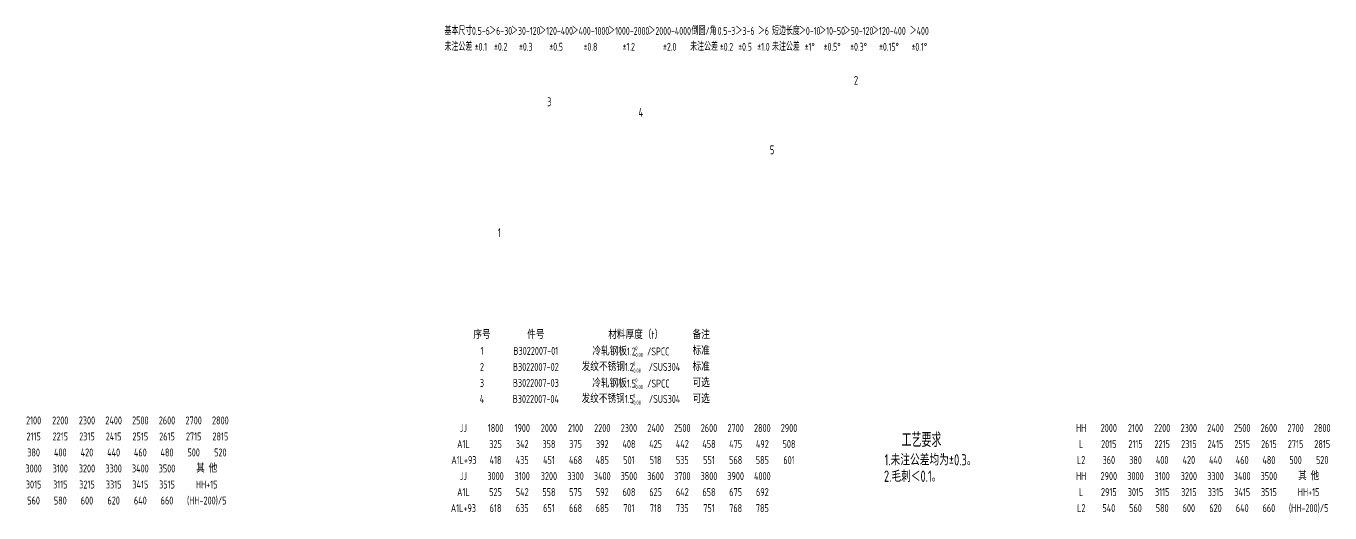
# Model space of a CAD drawing. Header units: inches. Extents: x 14216 to 120088, y -28810 to 23559.
# Drawn here: x 67193 to 71591, y 18060 to 19702 of the extents above; entities that cross this region are included whole.
import ezdxf
from ezdxf.enums import TextEntityAlignment as Align

# ---------------------------------------------------------------- set-up
doc = ezdxf.new("R2010")
doc.units = ezdxf.units.IN
doc.header["$LTSCALE"] = 0.3
doc.header["$MEASUREMENT"] = 0
doc.layers.add('2', color=2, linetype='Continuous')
doc.layers.add('2细实线', color=2, linetype='Continuous')
doc.layers.add('粗实线', color=7, linetype='Continuous', lineweight=30)
doc.styles.add('HZ', font='isocp2.shx', dxfattribs={"width": 0.7, "bigfont": 'hztxt.shx'})

msp = doc.modelspace()

# ---------------------------------------------------------------- texts
at = {"layer": '2', "color": 4, "style": 'HZ', "width": 0.7}
for s, p in [('2', (69985.8, 19504.2)), ('3', (68950.6, 19431.6)), ('4', (69259.1, 19396.2)), ('5', (69702.3, 19269.5)), ('1', (68784.4, 18990))]:
    msp.add_text(s, height=30, dxfattribs=at).set_placement(p)
at = {"layer": '2', "style": 'HZ', "width": 0.8}
for s, p in [('序号', (68730.9, 18660.7)), ('件号', (68912.6, 18660.7)), ('材料厚度（t）', (69249.5, 18660.7)), ('备注', (69470.5, 18660.7)), ('1', (68730.9, 18606.7)), ('B3022007-01', (68912.6, 18606.7)), ('冷轧钢板1.2   /SPCC', (69233.3, 18604.7)), ('标准', (69470.5, 18606.7)), ('2', (68730.9, 18552.7)), ('B3022007-02', (68912.6, 18552.7)), ('发纹不锈钢1.2    /SUS304 ', (69239.8, 18552.7)), ('标准', (69470.5, 18552.7)), ('3', (68730.9, 18498.7)), ('B3022007-03', (68912.6, 18498.7)), ('冷轧钢板1.5   /SPCC', (69233.3, 18496.7)), ('可选', (69470.5, 18498.7)), ('4', (68730.9, 18444.7)), ('B3022007-04', (68912.6, 18444.7)), ('发纹不锈钢1.5    /SUS304 ', (69239.8, 18444.7)), ('可选', (69470.5, 18444.7))]:
    msp.add_text(s, height=27, dxfattribs=at).set_placement(p, align=Align.MIDDLE_CENTER)
at = {"layer": '2', "color": 6, "style": 'HZ', "width": 0.75}
for s, p in [('1.未注公差均为±0.3。', (70089, 18220.5)), ('2.毛刺＜0.1。', (70086.9, 18165.1))]:
    msp.add_text(s, height=38, dxfattribs=at).set_placement(p)
at = {"layer": '2', "char_height": 13.73, "attachment_point": 1, "style": 'HZ'}
for insert in [(69241.4, 18622.6), (69234.2, 18570.1), (69241.4, 18514.6), (69234.2, 18462.1)]:
    msp.add_mtext(' 0\\P-0.08', dxfattribs=dict(at, insert=insert))
at = {"layer": '2细实线', "linetype": 'ByBlock', "style": 'HZ', "width": 0.65}
for s, p in [('基本尺寸', (68651.4, 19685.5)), ('0.5-6', (68727.2, 19685.5)), ('＞6-30', (68794, 19685.5)), ('＞30-120', (68878.6, 19685.5)), ('＞120-400', (68981.1, 19685.5)), ('＞400-1000', (69096.9, 19685.5)), ('＞1000-2000', (69226.1, 19685.5)), ('＞2000-4000', (69364.2, 19685.5)), ('倒圆/角', (69480.1, 19685.5)), ('0.5-3', (69555.8, 19685.5)), ('＞3-6', (69618.2, 19685.5)), ('＞6', (69680.5, 19685.5)), ('短边长度', (69756.3, 19685.5)), ('＞0-10', (69836.5, 19685.5)), ('＞10-50', (69912.2, 19685.5)), ('＞50-120', (70001.3, 19685.5)), ('＞120-400', (70103.8, 19685.5)), ('＞400', (70206.2, 19685.5)), ('未注公差', (68651.4, 19632)), ('%%p0.1', (68727.2, 19632)), ('%%p0.2', (68794, 19632)), ('%%p0.3', (68878.6, 19632)), ('%%p0.5', (68981.1, 19632)), ('%%p0.8', (69096.9, 19632)), ('%%p1.2', (69226.1, 19632)), ('%%p2.0', (69364.2, 19632)), ('未注公差', (69480.1, 19632)), ('%%p0.2', (69555.8, 19632)), ('%%p0.5', (69618.2, 19632)), ('%%p1.0', (69680.5, 19632)), ('未注公差', (69756.3, 19632)), ('%%p1%%d', (69836.5, 19632)), ('%%p0.5%%d', (69912.2, 19632)), ('%%p0.3%%d', (70001.3, 19632)), ('%%p0.15%%d', (70103.8, 19632)), ('%%p0.1%%d', (70206.2, 19632))]:
    msp.add_text(s, height=26.73, dxfattribs=at).set_placement(p, align=Align.MIDDLE_CENTER)
at = {"layer": '2细实线', "style": 'HZ', "width": 0.8}
for s, p in [('2100', (67218.3, 18372.2)), ('2200', (67308.3, 18372.2)), ('2300', (67398.3, 18372.2)), ('2400', (67488.3, 18372.2)), ('2500', (67578.3, 18372.2)), ('2600', (67668.3, 18372.2)), ('2700', (67758.3, 18372.2)), ('2800', (67848.3, 18372.2)), ('JJ', (68668.3, 18346.6)), ('1800', (68776.7, 18346.6)), ('1900', (68866.7, 18346.6)), ('2000', (68956.7, 18346.6)), ('2100', (69046.7, 18346.6)), ('2200', (69136.7, 18346.6)), ('2300', (69226.7, 18346.6)), ('2400', (69316.7, 18346.6)), ('2500', (69406.7, 18346.6)), ('2600', (69496.7, 18346.6)), ('2700', (69586.7, 18346.6)), ('2800', (69676.7, 18346.6)), ('2900', (69766.7, 18346.6)), ('HH', (70752.2, 18346.6)), ('2000', (70845.6, 18346.6)), ('2100', (70935.6, 18346.6)), ('2200', (71025.6, 18346.6)), ('2300', (71115.6, 18346.6)), ('2400', (71205.6, 18346.6)), ('2500', (71295.6, 18346.6)), ('2600', (71385.6, 18346.6)), ('2700', (71475.6, 18346.6)), ('2800', (71565.6, 18346.6)), ('2115', (67218.3, 18318.2)), ('2215', (67308.3, 18318.2)), ('2315', (67398.3, 18318.2)), ('2415', (67488.3, 18318.2)), ('2515', (67578.3, 18318.2)), ('2615', (67668.3, 18318.2)), ('2715', (67758.3, 18318.2)), ('2815', (67848.3, 18318.2)), ('A1L', (68668.3, 18292.6)), ('325', (68776.7, 18292.6)), ('342', (68866.7, 18292.6)), ('358', (68956.7, 18292.6)), ('375', (69046.7, 18292.6)), ('392', (69136.7, 18292.6)), ('408', (69226.7, 18292.6)), ('425', (69316.7, 18292.6)), ('442', (69406.7, 18292.6)), ('458', (69496.7, 18292.6)), ('475', (69586.7, 18292.6)), ('492', (69676.7, 18292.6)), ('508', (69766.7, 18292.6)), ('L', (70752.2, 18292.6)), ('2015', (70845.6, 18292.6)), ('2115', (70935.6, 18292.6)), ('2215', (71025.6, 18292.6)), ('2315', (71115.6, 18292.6)), ('2415', (71205.6, 18292.6)), ('2515', (71295.6, 18292.6)), ('2615', (71385.6, 18292.6)), ('2715', (71475.6, 18292.6)), ('2815', (71565.6, 18292.6)), ('380', (67218.3, 18264.2)), ('400', (67308.3, 18264.2)), ('420', (67398.3, 18264.2)), ('440', (67488.3, 18264.2)), ('460', (67578.3, 18264.2)), ('480', (67668.3, 18264.2)), ('500', (67758.3, 18264.2)), ('520', (67848.3, 18264.2)), ('3000', (67218.3, 18210.2)), ('3100', (67308.3, 18210.2)), ('3200', (67398.3, 18210.2)), ('3300', (67488.3, 18210.2)), ('3400', (67578.3, 18210.2)), ('3500', (67668.3, 18210.2)), ('其 他', (67802.3, 18210.2)), ('A1L+93', (68670, 18238.5)), ('418', (68776.7, 18238.6)), ('435', (68866.7, 18238.6)), ('451', (68956.7, 18238.6)), ('468', (69046.7, 18238.6)), ('485', (69136.7, 18238.6)), ('501', (69226.7, 18238.6)), ('518', (69316.7, 18238.6)), ('535', (69406.7, 18238.6)), ('551', (69496.7, 18238.6)), ('568', (69586.7, 18238.6)), ('585', (69676.7, 18238.6)), ('601', (69766.7, 18238.6)), ('L2', (70752.2, 18238.6)), ('360', (70845.6, 18238.6)), ('380', (70935.6, 18238.6)), ('400', (71025.6, 18238.6)), ('420', (71115.6, 18238.6)), ('440', (71205.6, 18238.6)), ('460', (71295.6, 18238.6)), ('480', (71385.6, 18238.6)), ('500', (71475.6, 18238.6)), ('520', (71565.6, 18238.6)), ('3015', (67218.3, 18156.2)), ('3115', (67308.3, 18156.2)), ('3215', (67398.3, 18156.2)), ('3315', (67488.3, 18156.2)), ('3415', (67578.3, 18156.2)), ('3515', (67668.3, 18156.2)), ('HH+15', (67802.3, 18156.2)), ('JJ', (68668.3, 18184.6)), ('3000', (68776.7, 18184.6)), ('3100', (68866.7, 18184.6)), ('3200', (68956.7, 18184.6)), ('3300', (69046.7, 18184.6)), ('3400', (69136.7, 18184.6)), ('3500', (69226.7, 18184.6)), ('3600', (69316.7, 18184.6)), ('3700', (69406.7, 18184.6)), ('3800', (69496.7, 18184.6)), ('3900', (69586.7, 18184.6)), ('4000', (69676.7, 18184.6)), ('HH', (70752.2, 18184.6)), ('2900', (70845.6, 18184.6)), ('3000', (70935.6, 18184.6)), ('3100', (71025.6, 18184.6)), ('3200', (71115.6, 18184.6)), ('3300', (71205.6, 18184.6)), ('3400', (71295.6, 18184.6)), ('3500', (71385.6, 18184.6)), ('其 他', (71519.7, 18184.6)), ('A1L', (68668.3, 18130.6)), ('525', (68776.7, 18130.6)), ('542', (68866.7, 18130.6)), ('558', (68956.7, 18130.6)), ('575', (69046.7, 18130.6)), ('592', (69136.7, 18130.6)), ('608', (69226.7, 18130.6)), ('625', (69316.7, 18130.6)), ('642', (69406.7, 18130.6)), ('658', (69496.7, 18130.6)), ('675', (69586.7, 18130.6)), ('692', (69676.7, 18130.6)), ('L', (70752.2, 18130.6)), ('2915', (70845.6, 18130.6)), ('3015', (70935.6, 18130.6)), ('3115', (71025.6, 18130.6)), ('3215', (71115.6, 18130.6)), ('3315', (71205.6, 18130.6)), ('3415', (71295.6, 18130.6)), ('3515', (71385.6, 18130.6)), ('HH+15', (71519.7, 18130.6)), ('560', (67218.3, 18102.2)), ('580', (67308.3, 18102.2)), ('600', (67398.3, 18102.2)), ('620', (67488.3, 18102.2)), ('640', (67578.3, 18102.2)), ('660', (67668.3, 18102.2)), ('(HH-200)/5', (67802.3, 18102.2)), ('A1L+93', (68668.3, 18076.6)), ('618', (68776.7, 18076.6)), ('635', (68866.7, 18076.6)), ('651', (68956.7, 18076.6)), ('668', (69046.7, 18076.6)), ('685', (69136.7, 18076.6)), ('701', (69226.7, 18076.6)), ('718', (69316.7, 18076.6)), ('735', (69406.7, 18076.6)), ('751', (69496.7, 18076.6)), ('768', (69586.7, 18076.6)), ('785', (69676.7, 18076.6)), ('L2 ', (70759.1, 18076.6)), ('540', (70845.6, 18076.6)), ('560', (70935.6, 18076.6)), ('580', (71025.6, 18076.6)), ('600', (71115.6, 18076.6)), ('620', (71205.6, 18076.6)), ('640', (71295.6, 18076.6)), ('660', (71385.6, 18076.6)), ('(HH-200)/5', (71519.7, 18076.6))]:
    msp.add_text(s, height=27, dxfattribs=at).set_placement(p, align=Align.MIDDLE_CENTER)
at = {"layer": '粗实线', "color": 3, "linetype": 'Continuous', "lineweight": -3, "style": 'HZ', "width": 0.7}
msp.add_text('工艺要求', height=48, dxfattribs=at).set_placement((70146.4, 18282.4))

doc.saveas('drawing.dxf')
